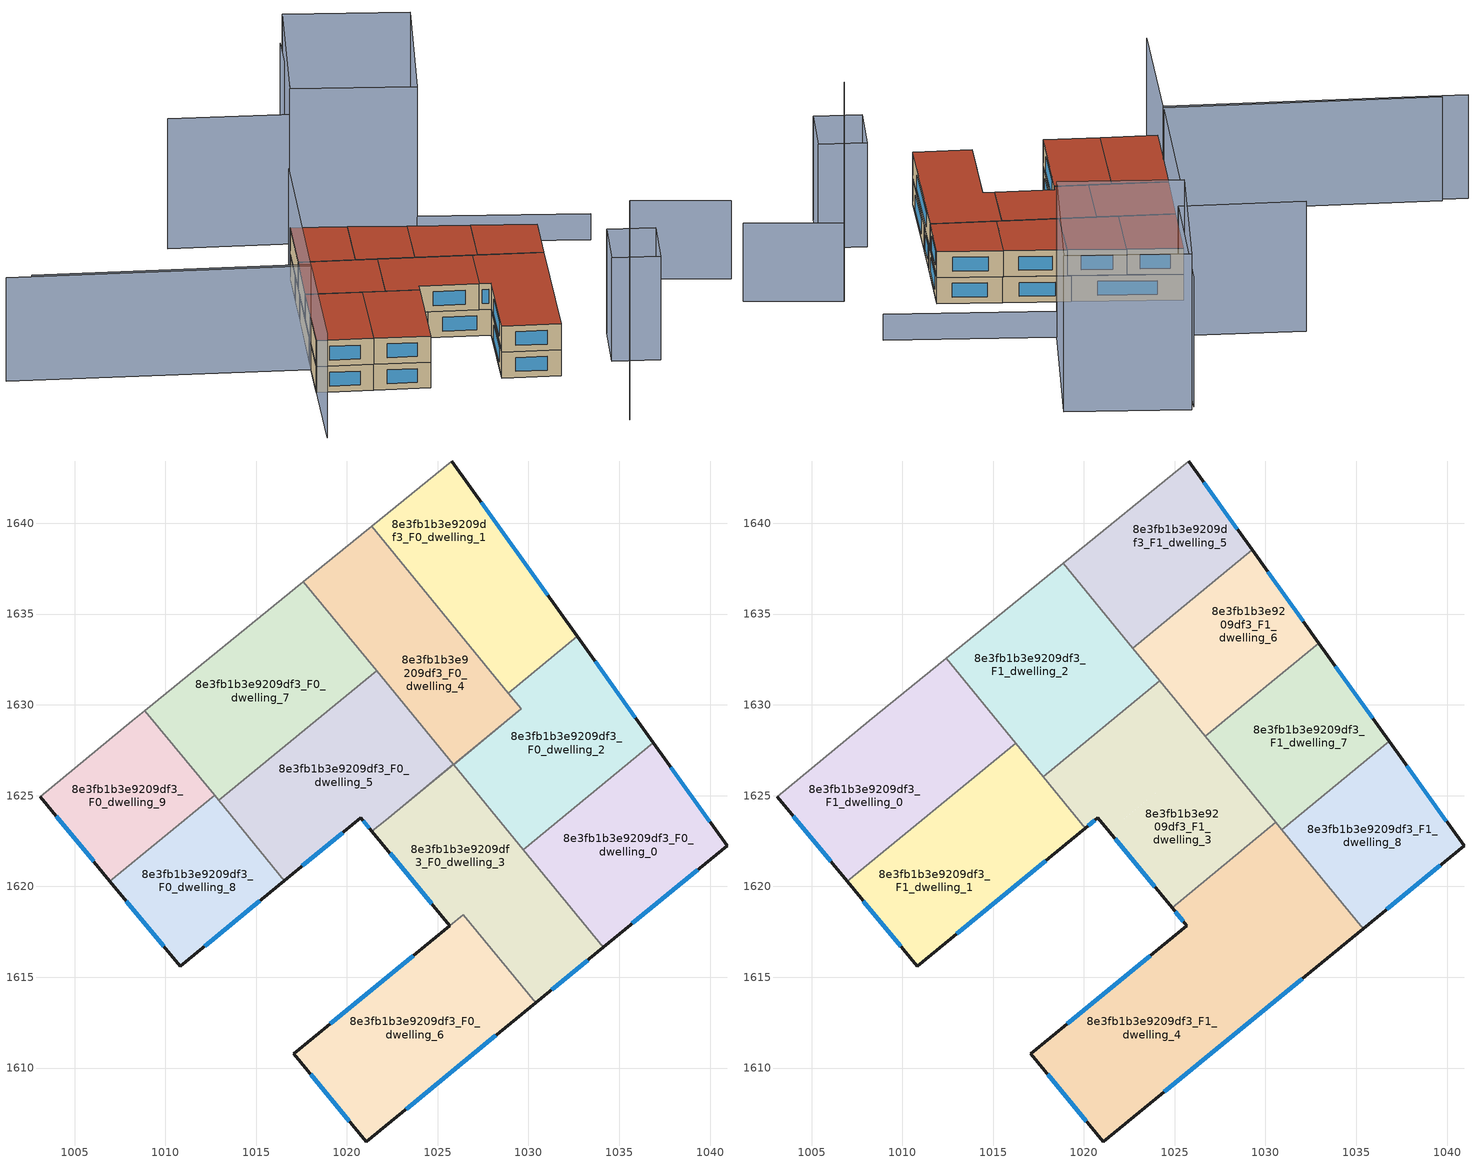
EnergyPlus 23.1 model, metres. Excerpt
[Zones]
8e3fb1b3e9209df3_F0_dwelling_0
 floor ground (EU_floor_Construction): 1036.88,1627.91 1040.93,1622.24 1034.13,1616.65 1029.72,1622.03 z0
 wall outside (EU_wall_Construction): 1034.13,1616.65 1040.93,1622.24 1036.88,1627.91 z0:3
 wall to 8e3fb1b3e9209df3_F0_dwelling_2 (EU_wall_Construction): 1036.88,1627.91 1029.72,1622.03 z0:3
 wall to 8e3fb1b3e9209df3_F0_dwelling_3 (EU_wall_Construction): 1029.72,1622.03 1034.13,1616.65 z0:3
 window (EU_Window_Construction): 1039.98,1623.57 1037.83,1626.58 / 1035.73,1617.97 1039.34,1620.93 z0.7:2.3
8e3fb1b3e9209df3_F0_dwelling_1
 floor ground (EU_floor_Construction): 1025.78,1643.41 1032.68,1633.77 1028.89,1630.65 1021.36,1639.83 z0
 wall outside (EU_wall_Construction): 1032.68,1633.77 1025.78,1643.41 z0:3
 wall to 8e3fb1b3e9209df3_F0_dwelling_2 (EU_wall_Construction): 1028.89,1630.65 1032.68,1633.77 z0:3
 wall adiabatic (EU_wall_Construction): 1025.78,1643.41 1021.36,1639.83 z0:3
 wall to 8e3fb1b3e9209df3_F0_dwelling_4 (EU_wall_Construction): 1021.36,1639.83 1028.89,1630.65 z0:3
 window (EU_Window_Construction): 1031.06,1636.03 1027.4,1641.15 z0.7:2.3
 ceiling adiabatic (EU_roof_Construction): 1032.68,1633.77 1029.27,1638.54 1025.18,1635.18 1028.89,1630.65 z3
8e3fb1b3e9209df3_F0_dwelling_2
 floor ground (EU_floor_Construction): 1032.68,1633.77 1036.88,1627.91 1029.72,1622.03 1025.87,1626.71 1029.61,1629.78 1028.89,1630.65 z0
 wall outside (EU_wall_Construction): 1036.88,1627.91 1032.68,1633.77 z0:3
 wall to 8e3fb1b3e9209df3_F0_dwelling_3 (EU_wall_Construction): 1029.61,1629.78 1025.87,1626.71 1029.72,1622.03 z0:3
 wall to 8e3fb1b3e9209df3_F0_dwelling_4 (EU_wall_Construction): 1028.89,1630.65 1029.6,1629.78 z0:3
 window (EU_Window_Construction): 1035.89,1629.28 1033.67,1632.39 z0.7:2.3
 ceiling adiabatic (EU_roof_Construction): 1032.95,1633.4 1032.68,1633.77 1028.89,1630.65 1029.17,1630.3 z3
8e3fb1b3e9209df3_F0_dwelling_3
 floor ground (EU_floor_Construction): 1029.6,1629.78 1025.87,1626.71 1034.13,1616.65 1030.4,1613.59 1026.41,1618.45 1025.67,1617.84 1021.38,1623.04 1022.14,1623.66 z0
 wall outside (EU_wall_Construction): 1030.4,1613.59 1034.13,1616.65 / 1021.38,1623.04 1025.67,1617.84 z0:3
 wall to 8e3fb1b3e9209df3_F0_dwelling_4 (EU_wall_Construction): 1029.6,1629.78 1022.14,1623.66 z0:3
 wall to 8e3fb1b3e9209df3_F0_dwelling_6 (EU_wall_Construction): 1026.42,1618.45 1030.4,1613.59 / 1025.67,1617.84 1026.41,1618.45 z0:3
 wall to 8e3fb1b3e9209df3_F0_dwelling_5 (EU_wall_Construction): 1022.14,1623.66 1021.38,1623.04 z0:3
 window (EU_Window_Construction): 1031.28,1614.31 1033.25,1615.94 / 1022.39,1621.82 1024.66,1619.06 z0.7:2.3
8e3fb1b3e9209df3_F0_dwelling_4
 floor ground (EU_floor_Construction): 1021.36,1639.83 1029.6,1629.78 1022.14,1623.66 1025.86,1626.72 1017.61,1636.78 z0
 wall adiabatic (EU_wall_Construction): 1021.36,1639.83 1017.61,1636.78 z0:3
 wall to 8e3fb1b3e9209df3_F0_dwelling_5 (EU_wall_Construction): 1021.63,1631.88 1025.86,1626.72 1022.14,1623.66 z0:3
 wall to 8e3fb1b3e9209df3_F0_dwelling_7 (EU_wall_Construction): 1017.61,1636.78 1021.63,1631.88 z0:3
 ceiling adiabatic (EU_roof_Construction): 1029.6,1629.78 1029.17,1630.3 1026.68,1628.26 1027.11,1627.74 z3
8e3fb1b3e9209df3_F0_dwelling_5
 floor ground (EU_floor_Construction): 1021.63,1631.88 1025.86,1626.72 1022.14,1623.66 1021.38,1623.04 1020.77,1623.78 1016.56,1620.32 1012.93,1624.74 z0
 wall outside (EU_wall_Construction): 1016.56,1620.32 1020.77,1623.78 1021.38,1623.04 z0:3
 wall to 8e3fb1b3e9209df3_F0_dwelling_7 (EU_wall_Construction): 1021.63,1631.88 1012.93,1624.74 z0:3
 wall to 8e3fb1b3e9209df3_F0_dwelling_8 (EU_wall_Construction): 1012.93,1624.74 1016.56,1620.32 z0:3
 window (EU_Window_Construction): 1020.91,1623.61 1021.23,1623.22 / 1017.55,1621.13 1019.78,1622.97 z0.7:2.3
8e3fb1b3e9209df3_F0_dwelling_6
 floor ground (EU_floor_Construction): 1026.42,1618.45 1030.4,1613.59 1021.08,1605.94 1017.08,1610.78 1025.67,1617.83 z0
 wall outside (EU_wall_Construction): 1025.67,1617.83 1017.08,1610.78 1021.08,1605.94 1030.4,1613.59 z0:3
 window (EU_Window_Construction): 1023.65,1616.18 1019.09,1612.44 / 1023.27,1607.74 1028.21,1611.8 / 1018.02,1609.65 1020.14,1607.08 z0.7:2.3
8e3fb1b3e9209df3_F0_dwelling_7
 floor ground (EU_floor_Construction): 1017.61,1636.78 1021.63,1631.88 1012.93,1624.74 1008.87,1629.69 z0
 wall adiabatic (EU_wall_Construction): 1017.61,1636.78 1008.87,1629.69 z0:3
 wall to 8e3fb1b3e9209df3_F0_dwelling_9 (EU_wall_Construction): 1008.87,1629.69 1012.71,1625.01 z0:3
 wall to 8e3fb1b3e9209df3_F0_dwelling_8 (EU_wall_Construction): 1012.71,1625.01 1012.93,1624.74 z0:3
 ceiling adiabatic (EU_roof_Construction): 1016.46,1627.63 1012.41,1632.56 1008.87,1629.69 1012.93,1624.74 z3
8e3fb1b3e9209df3_F0_dwelling_8
 floor ground (EU_floor_Construction): 1012.71,1625.01 1016.56,1620.32 1010.82,1615.61 1006.95,1620.29 z0
 wall outside (EU_wall_Construction): 1006.95,1620.29 1010.82,1615.61 1016.56,1620.32 z0:3
 wall to 8e3fb1b3e9209df3_F0_dwelling_9 (EU_wall_Construction): 1012.71,1625.01 1006.95,1620.29 z0:3
 window (EU_Window_Construction): 1007.86,1619.19 1009.91,1616.71 / 1012.16,1616.71 1015.21,1619.22 z0.7:2.3
8e3fb1b3e9209df3_F0_dwelling_9
 floor ground (EU_floor_Construction): 1008.87,1629.69 1012.71,1625.01 1006.95,1620.29 1003.1,1624.95 1008.17,1629.12 z0
 wall outside (EU_wall_Construction): 1003.1,1624.95 1006.95,1620.29 z0:3
 wall adiabatic (EU_wall_Construction): 1008.87,1629.69 1008.17,1629.12 1003.1,1624.95 z0:3
 window (EU_Window_Construction): 1004,1623.86 1006.05,1621.38 z0.7:2.3
8e3fb1b3e9209df3_F1_dwelling_0
 floor to 8e3fb1b3e9209df3_F0_dwelling_9 (EU_floor_Construction): 1008.87,1629.69 1012.71,1625.01 1006.95,1620.29 1003.1,1624.95 1008.17,1629.12 z3
 floor adiabatic (EU_floor_Construction): 1012.41,1632.56 1016.24,1627.9 1012.71,1625.01 1008.87,1629.69 z3
 wall outside (EU_wall_Construction): 1003.1,1624.95 1006.96,1620.28 z3:6
 wall adiabatic (EU_wall_Construction): 1012.41,1632.56 1008.17,1629.12 1003.1,1624.95 z3:6
 wall to 8e3fb1b3e9209df3_F1_dwelling_1 (EU_wall_Construction): 1006.96,1620.28 1016.24,1627.9 z3:6
 wall to 8e3fb1b3e9209df3_F1_dwelling_2 (EU_wall_Construction): 1016.24,1627.9 1012.41,1632.56 z3:6
 window (EU_Window_Construction): 1004,1623.86 1006.05,1621.38 z3.7:5.3
 roof outside (EU_roof_Construction): 1016.24,1627.9 1012.41,1632.56 1008.17,1629.12 1003.1,1624.95 1006.96,1620.28 z6
8e3fb1b3e9209df3_F1_dwelling_1
 floor to 8e3fb1b3e9209df3_F0_dwelling_8 (EU_floor_Construction): 1012.71,1625.01 1016.56,1620.32 1010.82,1615.61 1006.96,1620.28 z3
 floor to 8e3fb1b3e9209df3_F0_dwelling_5 (EU_floor_Construction): 1016.45,1627.63 1020.08,1623.21 1016.56,1620.32 1012.93,1624.74 z3
 floor adiabatic (EU_floor_Construction): 1016.24,1627.9 1016.45,1627.63 1012.93,1624.74 1012.71,1625.01 z3
 wall outside (EU_wall_Construction): 1006.96,1620.28 1010.82,1615.61 1020.08,1623.21 z3:6
 wall to 8e3fb1b3e9209df3_F1_dwelling_3 (EU_wall_Construction): 1020.08,1623.21 1017.76,1626.05 z3:6
 wall to 8e3fb1b3e9209df3_F1_dwelling_2 (EU_wall_Construction): 1017.76,1626.05 1016.24,1627.9 z3:6
 window (EU_Window_Construction): 1012.99,1617.39 1017.91,1621.43 / 1007.86,1619.18 1009.91,1616.71 z3.7:5.3
 roof outside (EU_roof_Construction): 1020.08,1623.21 1016.24,1627.9 1006.96,1620.28 1010.82,1615.61 z6
8e3fb1b3e9209df3_F1_dwelling_2
 floor to 8e3fb1b3e9209df3_F0_dwelling_7 (EU_floor_Construction): 1017.61,1636.78 1021.63,1631.88 1016.46,1627.63 1012.41,1632.56 z3
 floor to 8e3fb1b3e9209df3_F0_dwelling_5 (EU_floor_Construction): 1021.63,1631.88 1022.93,1630.29 1017.76,1626.05 1016.46,1627.63 z3
 floor to 8e3fb1b3e9209df3_F0_dwelling_4 (EU_floor_Construction): 1018.86,1637.8 1024.18,1631.32 1022.93,1630.29 1017.61,1636.78 z3
 wall to 8e3fb1b3e9209df3_F1_dwelling_3 (EU_wall_Construction): 1017.76,1626.05 1024.18,1631.32 z3:6
 wall adiabatic (EU_wall_Construction): 1018.86,1637.8 1012.41,1632.56 z3:6
 wall to 8e3fb1b3e9209df3_F1_dwelling_5 (EU_wall_Construction): 1022.69,1633.13 1018.86,1637.8 z3:6
 wall to 8e3fb1b3e9209df3_F1_dwelling_6 (EU_wall_Construction): 1024.18,1631.32 1022.69,1633.13 z3:6
 roof outside (EU_roof_Construction): 1024.18,1631.32 1018.86,1637.8 1012.41,1632.56 1017.76,1626.05 z6
8e3fb1b3e9209df3_F1_dwelling_3
 floor to 8e3fb1b3e9209df3_F0_dwelling_5 (EU_floor_Construction): 1022.93,1630.29 1025.86,1626.72 1022.14,1623.66 1021.38,1623.04 1020.77,1623.78 1020.08,1623.21 1017.76,1626.05 z3
 floor to 8e3fb1b3e9209df3_F0_dwelling_3 (EU_floor_Construction): 1027.11,1627.74 1025.87,1626.71 1029.33,1622.5 1024.85,1618.83 1021.38,1623.04 1022.14,1623.66 z3
 floor to 8e3fb1b3e9209df3_F0_dwelling_2 (EU_floor_Construction): 1027.12,1627.73 1030.57,1623.52 1029.33,1622.5 1025.87,1626.71 z3
 floor to 8e3fb1b3e9209df3_F0_dwelling_4 (EU_floor_Construction): 1024.18,1631.32 1027.11,1627.74 1023.96,1625.16 1025.86,1626.72 1022.93,1630.29 z3
 wall outside (EU_wall_Construction): 1020.08,1623.21 1020.77,1623.78 1024.85,1618.83 z3:6
 wall to 8e3fb1b3e9209df3_F1_dwelling_4 (EU_wall_Construction): 1024.85,1618.83 1030.57,1623.52 z3:6
 wall to 8e3fb1b3e9209df3_F1_dwelling_7 (EU_wall_Construction): 1030.57,1623.52 1026.68,1628.26 z3:6
 wall to 8e3fb1b3e9209df3_F1_dwelling_6 (EU_wall_Construction): 1026.68,1628.26 1024.18,1631.32 z3:6
 window (EU_Window_Construction): 1020.24,1623.35 1020.61,1623.65 / 1021.73,1622.62 1023.89,1619.99 z3.7:5.3
 roof outside (EU_roof_Construction): 1030.57,1623.52 1024.18,1631.32 1017.76,1626.05 1020.08,1623.21 1020.77,1623.78 1024.85,1618.83 z6
8e3fb1b3e9209df3_F1_dwelling_4
 floor to 8e3fb1b3e9209df3_F0_dwelling_3 (EU_floor_Construction): 1029.33,1622.5 1034.13,1616.65 1030.4,1613.59 1026.41,1618.45 1025.67,1617.84 1024.85,1618.83 z3
 floor to 8e3fb1b3e9209df3_F0_dwelling_6 (EU_floor_Construction): 1026.42,1618.45 1030.4,1613.59 1021.08,1605.94 1017.08,1610.78 1025.68,1617.85 z3
 floor to 8e3fb1b3e9209df3_F0_dwelling_0 (EU_floor_Construction): 1030.96,1623.05 1035.37,1617.68 1034.13,1616.65 1029.72,1622.03 z3
 floor to 8e3fb1b3e9209df3_F0_dwelling_2 (EU_floor_Construction): 1030.57,1623.52 1030.96,1623.05 1029.72,1622.03 1029.33,1622.5 z3
 wall outside (EU_wall_Construction): 1024.85,1618.83 1025.67,1617.84 1017.08,1610.78 1021.08,1605.94 1035.37,1617.67 z3:6
 wall to 8e3fb1b3e9209df3_F1_dwelling_8 (EU_wall_Construction): 1035.37,1617.67 1030.9,1623.12 z3:6
 wall to 8e3fb1b3e9209df3_F1_dwelling_7 (EU_wall_Construction): 1030.9,1623.12 1030.57,1623.52 z3:6
 window (EU_Window_Construction): 1024.44,1608.7 1032.02,1614.92 / 1018.02,1609.65 1020.14,1607.08 / 1023.65,1616.18 1019.1,1612.44 / 1025.05,1618.6 1025.48,1618.07 z3.7:5.3
 roof outside (EU_roof_Construction): 1035.37,1617.67 1030.57,1623.52 1024.85,1618.83 1025.67,1617.84 1017.08,1610.78 1021.08,1605.94 z6
8e3fb1b3e9209df3_F1_dwelling_5
 floor to 8e3fb1b3e9209df3_F0_dwelling_1 (EU_floor_Construction): 1025.78,1643.41 1029.27,1638.54 1025.18,1635.18 1021.36,1639.82 z3
 floor to 8e3fb1b3e9209df3_F0_dwelling_4 (EU_floor_Construction): 1021.36,1639.82 1025.18,1635.18 1022.69,1633.13 1018.86,1637.8 z3
 wall outside (EU_wall_Construction): 1029.27,1638.54 1025.78,1643.41 z3:6
 wall to 8e3fb1b3e9209df3_F1_dwelling_6 (EU_wall_Construction): 1022.69,1633.13 1029.27,1638.54 z3:6
 wall adiabatic (EU_wall_Construction): 1025.78,1643.41 1018.86,1637.8 z3:6
 window (EU_Window_Construction): 1028.45,1639.68 1026.6,1642.27 z3.7:5.3
 roof outside (EU_roof_Construction): 1029.27,1638.54 1025.78,1643.41 1018.86,1637.8 1022.69,1633.13 z6
8e3fb1b3e9209df3_F1_dwelling_6
 floor to 8e3fb1b3e9209df3_F0_dwelling_4 (EU_floor_Construction): 1025.18,1635.18 1029.17,1630.3 1026.68,1628.26 1022.69,1633.13 z3
 floor adiabatic (EU_floor_Construction): 1029.27,1638.54 1032.95,1633.4 1029.17,1630.3 1025.18,1635.18 z3
 wall outside (EU_wall_Construction): 1032.95,1633.4 1029.27,1638.54 z3:6
 wall to 8e3fb1b3e9209df3_F1_dwelling_7 (EU_wall_Construction): 1026.68,1628.26 1032.95,1633.4 z3:6
 window (EU_Window_Construction): 1032.08,1634.61 1030.13,1637.33 z3.7:5.3
 roof outside (EU_roof_Construction): 1032.95,1633.4 1029.27,1638.54 1022.69,1633.13 1026.68,1628.26 z6
8e3fb1b3e9209df3_F1_dwelling_7
 floor to 8e3fb1b3e9209df3_F0_dwelling_2 (EU_floor_Construction): 1032.95,1633.4 1036.82,1627.99 1030.9,1623.12 1027.12,1627.73 1029.61,1629.78 1029.17,1630.3 z3
 floor adiabatic (EU_floor_Construction): 1029.17,1630.3 1029.61,1629.78 1028.07,1628.52 1029.6,1629.78 1027.11,1627.74 1026.68,1628.26 z3
 wall outside (EU_wall_Construction): 1036.82,1627.99 1032.95,1633.4 z3:6
 wall to 8e3fb1b3e9209df3_F1_dwelling_8 (EU_wall_Construction): 1030.9,1623.12 1036.82,1627.99 z3:6
 window (EU_Window_Construction): 1035.91,1629.26 1033.86,1632.13 z3.7:5.3
 roof outside (EU_roof_Construction): 1036.82,1627.99 1032.95,1633.4 1026.68,1628.26 1030.9,1623.12 z6
8e3fb1b3e9209df3_F1_dwelling_8
 floor to 8e3fb1b3e9209df3_F0_dwelling_0 (EU_floor_Construction): 1036.88,1627.91 1040.93,1622.24 1035.37,1617.68 1030.96,1623.05 z3
 floor to 8e3fb1b3e9209df3_F0_dwelling_2 (EU_floor_Construction): 1036.82,1627.99 1036.88,1627.91 1030.96,1623.05 1030.9,1623.12 z3
 wall outside (EU_wall_Construction): 1035.37,1617.67 1040.93,1622.24 1036.82,1627.99 z3:6
 window (EU_Window_Construction): 1036.68,1618.75 1039.63,1621.17 / 1039.97,1623.59 1037.79,1626.64 z3.7:5.3
 roof outside (EU_roof_Construction): 1040.93,1622.24 1036.82,1627.99 1030.9,1623.12 1035.37,1617.67 z6
shading: 1015.67,1593.64 1045.86,1613.76 / 1045.86,1613.76 1051.77,1604.9 z0:9; 989.34,1651.82 1008.05,1629.01 / 1008.05,1629.01 994.11,1617.58 / 1027.2,1644.56 1007.71,1628.74 / 1007.71,1628.74 987.37,1653.8 / 1027.09,1603.54 1032.83,1608 / 1032.83,1608 1036.01,1603.91 / 1036.01,1603.91 1030.28,1599.45 / 1030.28,1599.45 1027.09,1603.54 z0:12; 1051.9,1622.79 1041.17,1637.58 z0:3; 1056.68,1648.82 1041.17,1637.58 / 1041.17,1637.58 1033.26,1648.49 / 1033.26,1648.49 1048.76,1659.73 / 1048.76,1659.73 1056.68,1648.82 z0:18; 1048.05,1659.51 1033.74,1648.03 / 1033.74,1648.03 1025.28,1658.58 z0:15
[Building]
EU S2 Campaign: North Axis=0; Terrain=City; Solar Distribution=FullExterior
[Site:Location]
Budapest.Ferenc.Liszt.Intl.AP: Latitude=47.437; Longitude=19.256; Time Zone=1; Elevation=185
[SizingPeriod:WeatherFileDays]
AnnualSizingPeriod: Begin Month=1; Begin Day of Month=1; End Month=12; End Day of Month=31; Day of Week for Start Day=Monday; Use Weather File Daylight Saving Period=No; Use Weather File Rain and Snow Indicators=No
[MATERIAL]
EU_InternalMass_Material: Roughness=MediumRough; Thickness=0.1; Conductivity=1; Density=1800; Specific Heat=900; Thermal Absorptance=0.9; Solar Absorptance=0.7; Visible Absorptance=0.7
[MATERIAL:NOMASS] Roughness=MediumRough; Thermal Absorptance=0.9; Solar Absorptance=0.7; Visible Absorptance=0.7
Name | Thermal Resistance
EU_wall_NoMass | 0.832559
EU_roof_NoMass | 1.39638
EU_floor_NoMass | 0.872794
[WINDOWMATERIAL:SIMPLEGLAZINGSYSTEM]
EU_Window_SimpleGlazing: UFactor=2.79869; Solar Heat Gain Coefficient=0.75; Visible Transmittance=0.75
[CONSTRUCTION]
EU_wall_Construction: EU_wall_NoMass
EU_roof_Construction: EU_roof_NoMass
EU_floor_Construction: EU_floor_NoMass
EU_Window_Construction: EU_Window_SimpleGlazing
EU_InternalMass_Construction: EU_InternalMass_Material
[ZONE] Type=1; Multiplier=1; Ceiling Height=autocalculate; Floor Area=autocalculate; Part of Total Floor Area=Yes
Name | Volume
8e3fb1b3e9209df3_F0_dwelling_0 | 188.543
8e3fb1b3e9209df3_F1_dwelling_0 | 218.193
8e3fb1b3e9209df3_F0_dwelling_1 | 188.535
8e3fb1b3e9209df3_F1_dwelling_1 | 218.183
8e3fb1b3e9209df3_F0_dwelling_2 | 188.525
8e3fb1b3e9209df3_F1_dwelling_2 | 209.471
8e3fb1b3e9209df3_F0_dwelling_3 | 208.115
8e3fb1b3e9209df3_F1_dwelling_3 | 233.913
8e3fb1b3e9209df3_F0_dwelling_4 | 188.472
8e3fb1b3e9209df3_F1_dwelling_4 | 377.121
8e3fb1b3e9209df3_F0_dwelling_5 | 209.674
8e3fb1b3e9209df3_F1_dwelling_5 | 157.119
8e3fb1b3e9209df3_F0_dwelling_6 | 227.374
8e3fb1b3e9209df3_F1_dwelling_6 | 157.093
8e3fb1b3e9209df3_F0_dwelling_7 | 215.082
8e3fb1b3e9209df3_F1_dwelling_7 | 157.114
8e3fb1b3e9209df3_F0_dwelling_8 | 135.427
8e3fb1b3e9209df3_F1_dwelling_8 | 157.098
8e3fb1b3e9209df3_F0_dwelling_9 | 135.45
[INTERNALMASS] Construction=EU_InternalMass_Construction
Name | Zone or ZoneList | Surface Area
8e3fb1b3e9209df3_F0_dwelling_0_EU_InternalMass | 8e3fb1b3e9209df3_F0_dwelling_0 | 62.8465
8e3fb1b3e9209df3_F0_dwelling_1_EU_InternalMass | 8e3fb1b3e9209df3_F0_dwelling_1 | 62.8443
8e3fb1b3e9209df3_F0_dwelling_2_EU_InternalMass | 8e3fb1b3e9209df3_F0_dwelling_2 | 62.8417
8e3fb1b3e9209df3_F0_dwelling_3_EU_InternalMass | 8e3fb1b3e9209df3_F0_dwelling_3 | 69.3924
8e3fb1b3e9209df3_F0_dwelling_4_EU_InternalMass | 8e3fb1b3e9209df3_F0_dwelling_4 | 62.8409
8e3fb1b3e9209df3_F0_dwelling_5_EU_InternalMass | 8e3fb1b3e9209df3_F0_dwelling_5 | 69.8957
8e3fb1b3e9209df3_F0_dwelling_6_EU_InternalMass | 8e3fb1b3e9209df3_F0_dwelling_6 | 75.7984
8e3fb1b3e9209df3_F0_dwelling_7_EU_InternalMass | 8e3fb1b3e9209df3_F0_dwelling_7 | 71.6929
8e3fb1b3e9209df3_F0_dwelling_8_EU_InternalMass | 8e3fb1b3e9209df3_F0_dwelling_8 | 45.1438
8e3fb1b3e9209df3_F0_dwelling_9_EU_InternalMass | 8e3fb1b3e9209df3_F0_dwelling_9 | 45.1411
8e3fb1b3e9209df3_F1_dwelling_0_EU_InternalMass | 8e3fb1b3e9209df3_F1_dwelling_0 | 72.7223
8e3fb1b3e9209df3_F1_dwelling_1_EU_InternalMass | 8e3fb1b3e9209df3_F1_dwelling_1 | 72.7275
8e3fb1b3e9209df3_F1_dwelling_2_EU_InternalMass | 8e3fb1b3e9209df3_F1_dwelling_2 | 69.8236
8e3fb1b3e9209df3_F1_dwelling_3_EU_InternalMass | 8e3fb1b3e9209df3_F1_dwelling_3 | 77.9674
8e3fb1b3e9209df3_F1_dwelling_4_EU_InternalMass | 8e3fb1b3e9209df3_F1_dwelling_4 | 125.713
8e3fb1b3e9209df3_F1_dwelling_5_EU_InternalMass | 8e3fb1b3e9209df3_F1_dwelling_5 | 52.373
8e3fb1b3e9209df3_F1_dwelling_6_EU_InternalMass | 8e3fb1b3e9209df3_F1_dwelling_6 | 52.3642
8e3fb1b3e9209df3_F1_dwelling_7_EU_InternalMass | 8e3fb1b3e9209df3_F1_dwelling_7 | 52.3714
8e3fb1b3e9209df3_F1_dwelling_8_EU_InternalMass | 8e3fb1b3e9209df3_F1_dwelling_8 | 52.3662
[OTHEREQUIPMENT] Fuel Type=Electricity; Design Level Calculation Method=Watts/Area; Power per Zone Floor Area=1; Fraction Latent=0; Fraction Radiant=0; Fraction Lost=0; Carbon Dioxide Generation Rate=0; EndUse Subcategory=EU_Step8_InternalGains
Name | Zone or ZoneList or Space or SpaceList | Schedule
EU_Step8_InternalGain_8e3fb1b3e9209df3_F0_dwelling_0_f000 | 8e3fb1b3e9209df3_F0_dwelling_0 | EU_Step8_GainSchedule_8e3fb1b3e9209df3_F0_dwelling_0_f000
EU_Step8_InternalGain_8e3fb1b3e9209df3_F0_dwelling_1_f000 | 8e3fb1b3e9209df3_F0_dwelling_1 | EU_Step8_GainSchedule_8e3fb1b3e9209df3_F0_dwelling_1_f000
EU_Step8_InternalGain_8e3fb1b3e9209df3_F0_dwelling_2_f000 | 8e3fb1b3e9209df3_F0_dwelling_2 | EU_Step8_GainSchedule_8e3fb1b3e9209df3_F0_dwelling_2_f000
EU_Step8_InternalGain_8e3fb1b3e9209df3_F0_dwelling_3_f000 | 8e3fb1b3e9209df3_F0_dwelling_3 | EU_Step8_GainSchedule_8e3fb1b3e9209df3_F0_dwelling_3_f000
EU_Step8_InternalGain_8e3fb1b3e9209df3_F0_dwelling_4_f000 | 8e3fb1b3e9209df3_F0_dwelling_4 | EU_Step8_GainSchedule_8e3fb1b3e9209df3_F0_dwelling_4_f000
EU_Step8_InternalGain_8e3fb1b3e9209df3_F0_dwelling_5_f000 | 8e3fb1b3e9209df3_F0_dwelling_5 | EU_Step8_GainSchedule_8e3fb1b3e9209df3_F0_dwelling_5_f000
EU_Step8_InternalGain_8e3fb1b3e9209df3_F0_dwelling_6_f000 | 8e3fb1b3e9209df3_F0_dwelling_6 | EU_Step8_GainSchedule_8e3fb1b3e9209df3_F0_dwelling_6_f000
EU_Step8_InternalGain_8e3fb1b3e9209df3_F0_dwelling_7_f000 | 8e3fb1b3e9209df3_F0_dwelling_7 | EU_Step8_GainSchedule_8e3fb1b3e9209df3_F0_dwelling_7_f000
EU_Step8_InternalGain_8e3fb1b3e9209df3_F0_dwelling_8_f000 | 8e3fb1b3e9209df3_F0_dwelling_8 | EU_Step8_GainSchedule_8e3fb1b3e9209df3_F0_dwelling_8_f000
EU_Step8_InternalGain_8e3fb1b3e9209df3_F0_dwelling_9_f000 | 8e3fb1b3e9209df3_F0_dwelling_9 | EU_Step8_GainSchedule_8e3fb1b3e9209df3_F0_dwelling_9_f000
EU_Step8_InternalGain_8e3fb1b3e9209df3_F1_dwelling_0_f000 | 8e3fb1b3e9209df3_F1_dwelling_0 | EU_Step8_GainSchedule_8e3fb1b3e9209df3_F1_dwelling_0_f000
EU_Step8_InternalGain_8e3fb1b3e9209df3_F1_dwelling_1_f000 | 8e3fb1b3e9209df3_F1_dwelling_1 | EU_Step8_GainSchedule_8e3fb1b3e9209df3_F1_dwelling_1_f000
EU_Step8_InternalGain_8e3fb1b3e9209df3_F1_dwelling_2_f000 | 8e3fb1b3e9209df3_F1_dwelling_2 | EU_Step8_GainSchedule_8e3fb1b3e9209df3_F1_dwelling_2_f000
EU_Step8_InternalGain_8e3fb1b3e9209df3_F1_dwelling_3_f000 | 8e3fb1b3e9209df3_F1_dwelling_3 | EU_Step8_GainSchedule_8e3fb1b3e9209df3_F1_dwelling_3_f000
EU_Step8_InternalGain_8e3fb1b3e9209df3_F1_dwelling_4_f000 | 8e3fb1b3e9209df3_F1_dwelling_4 | EU_Step8_GainSchedule_8e3fb1b3e9209df3_F1_dwelling_4_f000
EU_Step8_InternalGain_8e3fb1b3e9209df3_F1_dwelling_5_f000 | 8e3fb1b3e9209df3_F1_dwelling_5 | EU_Step8_GainSchedule_8e3fb1b3e9209df3_F1_dwelling_5_f000
EU_Step8_InternalGain_8e3fb1b3e9209df3_F1_dwelling_6_f000 | 8e3fb1b3e9209df3_F1_dwelling_6 | EU_Step8_GainSchedule_8e3fb1b3e9209df3_F1_dwelling_6_f000
EU_Step8_InternalGain_8e3fb1b3e9209df3_F1_dwelling_7_f000 | 8e3fb1b3e9209df3_F1_dwelling_7 | EU_Step8_GainSchedule_8e3fb1b3e9209df3_F1_dwelling_7_f000
EU_Step8_InternalGain_8e3fb1b3e9209df3_F1_dwelling_8_f000 | 8e3fb1b3e9209df3_F1_dwelling_8 | EU_Step8_GainSchedule_8e3fb1b3e9209df3_F1_dwelling_8_f000
[ZONEVENTILATION:DESIGNFLOWRATE] Schedule=EU_AlwaysOn; Design Flow Rate Calculation Method=AirChanges/Hour; Air Changes per Hour=0.475469; Ventilation Type=Natural; Fan Pressure Rise=0; Fan Total Efficiency=1; Constant Term Coefficient=1; Temperature Term Coefficient=0; Velocity Term Coefficient=0; Velocity Squared Term Coefficient=0; Minimum Indoor Temperature=-100; Maximum Indoor Temperature=100; Delta Temperature=-100; Minimum Outdoor Temperature=-100; Maximum Outdoor Temperature=100; Maximum Wind Speed=40
Name | Zone or ZoneList or Space or SpaceList
EU_ConstantAir_8e3fb1b3e9209df3_F0_dwelling_0 | 8e3fb1b3e9209df3_F0_dwelling_0
EU_ConstantAir_8e3fb1b3e9209df3_F0_dwelling_1 | 8e3fb1b3e9209df3_F0_dwelling_1
EU_ConstantAir_8e3fb1b3e9209df3_F0_dwelling_2 | 8e3fb1b3e9209df3_F0_dwelling_2
EU_ConstantAir_8e3fb1b3e9209df3_F0_dwelling_3 | 8e3fb1b3e9209df3_F0_dwelling_3
EU_ConstantAir_8e3fb1b3e9209df3_F0_dwelling_4 | 8e3fb1b3e9209df3_F0_dwelling_4
EU_ConstantAir_8e3fb1b3e9209df3_F0_dwelling_5 | 8e3fb1b3e9209df3_F0_dwelling_5
EU_ConstantAir_8e3fb1b3e9209df3_F0_dwelling_6 | 8e3fb1b3e9209df3_F0_dwelling_6
EU_ConstantAir_8e3fb1b3e9209df3_F0_dwelling_7 | 8e3fb1b3e9209df3_F0_dwelling_7
EU_ConstantAir_8e3fb1b3e9209df3_F0_dwelling_8 | 8e3fb1b3e9209df3_F0_dwelling_8
EU_ConstantAir_8e3fb1b3e9209df3_F0_dwelling_9 | 8e3fb1b3e9209df3_F0_dwelling_9
EU_ConstantAir_8e3fb1b3e9209df3_F1_dwelling_0 | 8e3fb1b3e9209df3_F1_dwelling_0
EU_ConstantAir_8e3fb1b3e9209df3_F1_dwelling_1 | 8e3fb1b3e9209df3_F1_dwelling_1
EU_ConstantAir_8e3fb1b3e9209df3_F1_dwelling_2 | 8e3fb1b3e9209df3_F1_dwelling_2
EU_ConstantAir_8e3fb1b3e9209df3_F1_dwelling_3 | 8e3fb1b3e9209df3_F1_dwelling_3
EU_ConstantAir_8e3fb1b3e9209df3_F1_dwelling_4 | 8e3fb1b3e9209df3_F1_dwelling_4
EU_ConstantAir_8e3fb1b3e9209df3_F1_dwelling_5 | 8e3fb1b3e9209df3_F1_dwelling_5
EU_ConstantAir_8e3fb1b3e9209df3_F1_dwelling_6 | 8e3fb1b3e9209df3_F1_dwelling_6
EU_ConstantAir_8e3fb1b3e9209df3_F1_dwelling_7 | 8e3fb1b3e9209df3_F1_dwelling_7
EU_ConstantAir_8e3fb1b3e9209df3_F1_dwelling_8 | 8e3fb1b3e9209df3_F1_dwelling_8
[HVACTEMPLATE:THERMOSTAT] Constant Heating Setpoint=20; Constant Cooling Setpoint=50
EU_HeatOnly_8e3fb1b3e9209df3_F0_dwelling_0; EU_HeatOnly_8e3fb1b3e9209df3_F0_dwelling_1; EU_HeatOnly_8e3fb1b3e9209df3_F0_dwelling_2; EU_HeatOnly_8e3fb1b3e9209df3_F0_dwelling_3; EU_HeatOnly_8e3fb1b3e9209df3_F0_dwelling_4; EU_HeatOnly_8e3fb1b3e9209df3_F0_dwelling_5; EU_HeatOnly_8e3fb1b3e9209df3_F0_dwelling_6; EU_HeatOnly_8e3fb1b3e9209df3_F0_dwelling_7; EU_HeatOnly_8e3fb1b3e9209df3_F0_dwelling_8; EU_HeatOnly_8e3fb1b3e9209df3_F0_dwelling_9; EU_HeatOnly_8e3fb1b3e9209df3_F1_dwelling_0; EU_HeatOnly_8e3fb1b3e9209df3_F1_dwelling_1; EU_HeatOnly_8e3fb1b3e9209df3_F1_dwelling_2; EU_HeatOnly_8e3fb1b3e9209df3_F1_dwelling_3; EU_HeatOnly_8e3fb1b3e9209df3_F1_dwelling_4; EU_HeatOnly_8e3fb1b3e9209df3_F1_dwelling_5; EU_HeatOnly_8e3fb1b3e9209df3_F1_dwelling_6; EU_HeatOnly_8e3fb1b3e9209df3_F1_dwelling_7; EU_HeatOnly_8e3fb1b3e9209df3_F1_dwelling_8
[HVACTEMPLATE:ZONE:IDEALLOADSAIRSYSTEM] System Availability Schedule=EU_AlwaysOn; Maximum Heating Supply Air Temperature=50; Minimum Cooling Supply Air Temperature=13; Maximum Heating Supply Air Humidity Ratio=0.0156; Minimum Cooling Supply Air Humidity Ratio=0.0077; Heating Limit=NoLimit; Cooling Limit=NoLimit; Heating Availability Schedule=EU_AlwaysOn; Cooling Availability Schedule=EU_CoolingOff; Dehumidification Control Type=ConstantSensibleHeatRatio; Cooling Sensible Heat Ratio=0.7; Dehumidification Setpoint=60; Humidification Control Type=None; Humidification Setpoint=30; Outdoor Air Method=None; Outdoor Air Flow Rate per Person=0.00944; Outdoor Air Flow Rate per Zone Floor Area=0; Outdoor Air Flow Rate per Zone=0; Demand Controlled Ventilation Type=None; Outdoor Air Economizer Type=NoEconomizer; Heat Recovery Type=None; Sensible Heat Recovery Effectiveness=0.7; Latent Heat Recovery Effectiveness=0.65
Name | Template Thermostat
8e3fb1b3e9209df3_F0_dwelling_0 | EU_HeatOnly_8e3fb1b3e9209df3_F0_dwelling_0
8e3fb1b3e9209df3_F0_dwelling_1 | EU_HeatOnly_8e3fb1b3e9209df3_F0_dwelling_1
8e3fb1b3e9209df3_F0_dwelling_2 | EU_HeatOnly_8e3fb1b3e9209df3_F0_dwelling_2
8e3fb1b3e9209df3_F0_dwelling_3 | EU_HeatOnly_8e3fb1b3e9209df3_F0_dwelling_3
8e3fb1b3e9209df3_F0_dwelling_4 | EU_HeatOnly_8e3fb1b3e9209df3_F0_dwelling_4
8e3fb1b3e9209df3_F0_dwelling_5 | EU_HeatOnly_8e3fb1b3e9209df3_F0_dwelling_5
8e3fb1b3e9209df3_F0_dwelling_6 | EU_HeatOnly_8e3fb1b3e9209df3_F0_dwelling_6
8e3fb1b3e9209df3_F0_dwelling_7 | EU_HeatOnly_8e3fb1b3e9209df3_F0_dwelling_7
8e3fb1b3e9209df3_F0_dwelling_8 | EU_HeatOnly_8e3fb1b3e9209df3_F0_dwelling_8
8e3fb1b3e9209df3_F0_dwelling_9 | EU_HeatOnly_8e3fb1b3e9209df3_F0_dwelling_9
8e3fb1b3e9209df3_F1_dwelling_0 | EU_HeatOnly_8e3fb1b3e9209df3_F1_dwelling_0
8e3fb1b3e9209df3_F1_dwelling_1 | EU_HeatOnly_8e3fb1b3e9209df3_F1_dwelling_1
8e3fb1b3e9209df3_F1_dwelling_2 | EU_HeatOnly_8e3fb1b3e9209df3_F1_dwelling_2
8e3fb1b3e9209df3_F1_dwelling_3 | EU_HeatOnly_8e3fb1b3e9209df3_F1_dwelling_3
8e3fb1b3e9209df3_F1_dwelling_4 | EU_HeatOnly_8e3fb1b3e9209df3_F1_dwelling_4
8e3fb1b3e9209df3_F1_dwelling_5 | EU_HeatOnly_8e3fb1b3e9209df3_F1_dwelling_5
8e3fb1b3e9209df3_F1_dwelling_6 | EU_HeatOnly_8e3fb1b3e9209df3_F1_dwelling_6
8e3fb1b3e9209df3_F1_dwelling_7 | EU_HeatOnly_8e3fb1b3e9209df3_F1_dwelling_7
8e3fb1b3e9209df3_F1_dwelling_8 | EU_HeatOnly_8e3fb1b3e9209df3_F1_dwelling_8
[SIZING:ZONE] Zone Cooling Design Supply Air Temperature Input Method=SupplyAirTemperature; Zone Cooling Design Supply Air Temperature=13; Zone Heating Design Supply Air Temperature Input Method=SupplyAirTemperature; Zone Heating Design Supply Air Temperature=50; Zone Cooling Design Supply Air Humidity Ratio=0.008; Zone Heating Design Supply Air Humidity Ratio=0.008; Cooling Design Air Flow Method=DesignDay; Cooling Design Air Flow Rate=0; Cooling Minimum Air Flow per Zone Floor Area=0.000762; Cooling Minimum Air Flow=0; Cooling Minimum Air Flow Fraction=0.2; Heating Design Air Flow Method=DesignDay; Heating Design Air Flow Rate=0; Heating Maximum Air Flow per Zone Floor Area=0.002032; Heating Maximum Air Flow=0.141576; Heating Maximum Air Flow Fraction=0.3; Account for Dedicated Outdoor Air System=No; Dedicated Outdoor Air System Control Strategy=NeutralSupplyAir; Dedicated Outdoor Air Low Setpoint Temperature for Design=autosize; Dedicated Outdoor Air High Setpoint Temperature for Design=autosize; Zone Load Sizing Method=Sensible Load Only No Latent Load; Zone Latent Cooling Design Supply Air Humidity Ratio Input Method=HumidityRatioDifference; Zone Cooling Design Supply Air Humidity Ratio Difference=0.005; Zone Latent Heating Design Supply Air Humidity Ratio Input Method=HumidityRatioDifference; Zone Humidification Design Supply Air Humidity Ratio Difference=0.005
8e3fb1b3e9209df3_F0_dwelling_0; 8e3fb1b3e9209df3_F0_dwelling_1; 8e3fb1b3e9209df3_F0_dwelling_2; 8e3fb1b3e9209df3_F0_dwelling_3; 8e3fb1b3e9209df3_F0_dwelling_4; 8e3fb1b3e9209df3_F0_dwelling_5; 8e3fb1b3e9209df3_F0_dwelling_6; 8e3fb1b3e9209df3_F0_dwelling_7; 8e3fb1b3e9209df3_F0_dwelling_8; 8e3fb1b3e9209df3_F0_dwelling_9; 8e3fb1b3e9209df3_F1_dwelling_0; 8e3fb1b3e9209df3_F1_dwelling_1; 8e3fb1b3e9209df3_F1_dwelling_2; 8e3fb1b3e9209df3_F1_dwelling_3; 8e3fb1b3e9209df3_F1_dwelling_4; 8e3fb1b3e9209df3_F1_dwelling_5; 8e3fb1b3e9209df3_F1_dwelling_6; 8e3fb1b3e9209df3_F1_dwelling_7; 8e3fb1b3e9209df3_F1_dwelling_8
[SCHEDULE:CONSTANT]
Name | Hourly Value
EU_AlwaysOn | 1
EU_CoolingOff | 0
[SCHEDULE:FILE] Column Number=1; Rows to Skip at Top=0; Number of Hours of Data=8760; Column Separator=Comma; Interpolate to Timestep=No; Minutes per Item=60; Adjust Schedule for Daylight Savings=Yes
Name | File
EU_Step8_GainSchedule_8e3fb1b3e9209df3_F0_dwelling_0_f000 | ../../schedules/8e3fb1b3e9209df3/8e3fb1b3e9209df3_F0_dwelling_0_f000_gain.csv
EU_Step8_GainSchedule_8e3fb1b3e9209df3_F0_dwelling_1_f000 | ../../schedules/8e3fb1b3e9209df3/8e3fb1b3e9209df3_F0_dwelling_1_f000_gain.csv
EU_Step8_GainSchedule_8e3fb1b3e9209df3_F0_dwelling_2_f000 | ../../schedules/8e3fb1b3e9209df3/8e3fb1b3e9209df3_F0_dwelling_2_f000_gain.csv
EU_Step8_GainSchedule_8e3fb1b3e9209df3_F0_dwelling_3_f000 | ../../schedules/8e3fb1b3e9209df3/8e3fb1b3e9209df3_F0_dwelling_3_f000_gain.csv
EU_Step8_GainSchedule_8e3fb1b3e9209df3_F0_dwelling_4_f000 | ../../schedules/8e3fb1b3e9209df3/8e3fb1b3e9209df3_F0_dwelling_4_f000_gain.csv
EU_Step8_GainSchedule_8e3fb1b3e9209df3_F0_dwelling_5_f000 | ../../schedules/8e3fb1b3e9209df3/8e3fb1b3e9209df3_F0_dwelling_5_f000_gain.csv
EU_Step8_GainSchedule_8e3fb1b3e9209df3_F0_dwelling_6_f000 | ../../schedules/8e3fb1b3e9209df3/8e3fb1b3e9209df3_F0_dwelling_6_f000_gain.csv
EU_Step8_GainSchedule_8e3fb1b3e9209df3_F0_dwelling_7_f000 | ../../schedules/8e3fb1b3e9209df3/8e3fb1b3e9209df3_F0_dwelling_7_f000_gain.csv
EU_Step8_GainSchedule_8e3fb1b3e9209df3_F0_dwelling_8_f000 | ../../schedules/8e3fb1b3e9209df3/8e3fb1b3e9209df3_F0_dwelling_8_f000_gain.csv
EU_Step8_GainSchedule_8e3fb1b3e9209df3_F0_dwelling_9_f000 | ../../schedules/8e3fb1b3e9209df3/8e3fb1b3e9209df3_F0_dwelling_9_f000_gain.csv
EU_Step8_GainSchedule_8e3fb1b3e9209df3_F1_dwelling_0_f000 | ../../schedules/8e3fb1b3e9209df3/8e3fb1b3e9209df3_F1_dwelling_0_f000_gain.csv
EU_Step8_GainSchedule_8e3fb1b3e9209df3_F1_dwelling_1_f000 | ../../schedules/8e3fb1b3e9209df3/8e3fb1b3e9209df3_F1_dwelling_1_f000_gain.csv
EU_Step8_GainSchedule_8e3fb1b3e9209df3_F1_dwelling_2_f000 | ../../schedules/8e3fb1b3e9209df3/8e3fb1b3e9209df3_F1_dwelling_2_f000_gain.csv
EU_Step8_GainSchedule_8e3fb1b3e9209df3_F1_dwelling_3_f000 | ../../schedules/8e3fb1b3e9209df3/8e3fb1b3e9209df3_F1_dwelling_3_f000_gain.csv
EU_Step8_GainSchedule_8e3fb1b3e9209df3_F1_dwelling_4_f000 | ../../schedules/8e3fb1b3e9209df3/8e3fb1b3e9209df3_F1_dwelling_4_f000_gain.csv
EU_Step8_GainSchedule_8e3fb1b3e9209df3_F1_dwelling_5_f000 | ../../schedules/8e3fb1b3e9209df3/8e3fb1b3e9209df3_F1_dwelling_5_f000_gain.csv
EU_Step8_GainSchedule_8e3fb1b3e9209df3_F1_dwelling_6_f000 | ../../schedules/8e3fb1b3e9209df3/8e3fb1b3e9209df3_F1_dwelling_6_f000_gain.csv
EU_Step8_GainSchedule_8e3fb1b3e9209df3_F1_dwelling_7_f000 | ../../schedules/8e3fb1b3e9209df3/8e3fb1b3e9209df3_F1_dwelling_7_f000_gain.csv
EU_Step8_GainSchedule_8e3fb1b3e9209df3_F1_dwelling_8_f000 | ../../schedules/8e3fb1b3e9209df3/8e3fb1b3e9209df3_F1_dwelling_8_f000_gain.csv
